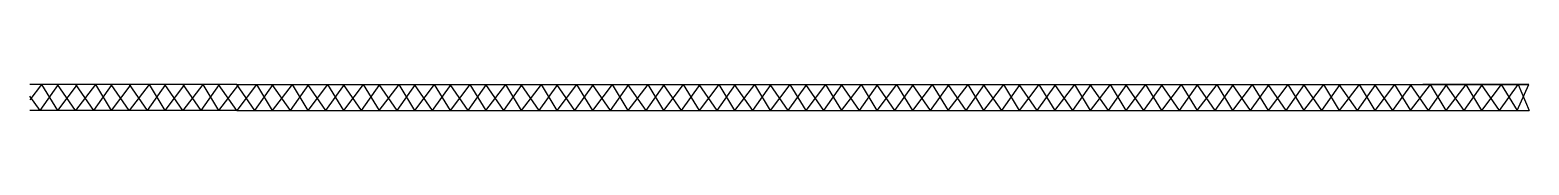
# Model space of a CAD drawing. Header units: millimetres. Extents: x 28040 to 97772, y -4599999986130 to 21571.
# Drawn here: x 67277 to 70177, y -4599999986130 to -4599999986080 of the extents above.
import ezdxf

# ---------------------------------------------------------------- set-up
doc = ezdxf.new("R2010")
doc.units = ezdxf.units.MM
doc.header["$LTSCALE"] = 200
doc.header["$MEASUREMENT"] = 0

msp = doc.modelspace()

# ---------------------------------------------------------------- linework, layer by layer
at = {"linetype": 'Continuous'}
for p, q in [((67677, -4599999986080.1), (67277, -4599999986080.1)), ((70177, -4599999986080.1), (69971.6, -4599999986080.1)), ((67677, -4599999986130.1), (67277, -4599999986130.1))]:
    msp.add_line(p, q, dxfattribs=at)
for p, q in [((67299.6, -4599999986080.1), (67277, -4599999986109.6)), ((67296.4, -4599999986130), (67332.1, -4599999986080.1)), ((67299.6, -4599999986080.1), (67330.3, -4599999986130.1)), ((67368.4, -4599999986080.1), (67330.1, -4599999986130)), ((67365.2, -4599999986130), (67330.3, -4599999986080.1)), ((67403.5, -4599999986080.1), (67365.2, -4599999986130)), ((67400.3, -4599999986130), (67365.4, -4599999986080.1)), ((67400.3, -4599999986130), (67435.9, -4599999986080.1)), ((67403.5, -4599999986080.1), (67434.2, -4599999986130.1)), ((67472.3, -4599999986080.1), (67434, -4599999986130)), ((67469.1, -4599999986130), (67434.2, -4599999986080.1)), ((67507.4, -4599999986080.1), (67469.1, -4599999986130)), ((67504.2, -4599999986130), (67469.3, -4599999986080.1)), ((67504.2, -4599999986130), (67539.8, -4599999986080.1)), ((67507.4, -4599999986080.1), (67538.1, -4599999986130.1)), ((67576.2, -4599999986080.1), (67537.9, -4599999986130)), ((67573, -4599999986130), (67538.1, -4599999986080.1)), ((67611.3, -4599999986080.1), (67573, -4599999986130)), ((67608.1, -4599999986130), (67573.1, -4599999986080.1)), ((67608.1, -4599999986130), (67643.7, -4599999986080.1)), ((67611.3, -4599999986080.1), (67642, -4599999986130.1)), ((67680.1, -4599999986080.1), (67641.8, -4599999986130)), ((67676.9, -4599999986130), (67642, -4599999986080.1)), ((67715.2, -4599999986080.1), (67676.9, -4599999986130)), ((67677, -4599999986080.1), (70177, -4599999986080.1)), ((67712, -4599999986130), (67677, -4599999986080.1)), ((67712, -4599999986130), (67747.6, -4599999986080.1)), ((67715.2, -4599999986080.1), (67745.8, -4599999986130.1)), ((67784, -4599999986080.1), (67745.7, -4599999986130)), ((67780.8, -4599999986130), (67745.8, -4599999986080.1)), ((67780.8, -4599999986130), (67816.4, -4599999986080.1)), ((67784, -4599999986080.1), (67814.7, -4599999986130.1)), ((67852.8, -4599999986080.1), (67814.5, -4599999986130)), ((67849.6, -4599999986130), (67814.7, -4599999986080.1)), ((67849.6, -4599999986130), (67885.2, -4599999986080.1)), ((67852.8, -4599999986080.1), (67883.5, -4599999986130.1)), ((67921.6, -4599999986080.1), (67883.3, -4599999986130)), ((67918.4, -4599999986130), (67883.5, -4599999986080.1)), ((67918.4, -4599999986130), (67954.1, -4599999986080.1)), ((67921.6, -4599999986080.1), (67952.3, -4599999986130.1)), ((67990.4, -4599999986080.1), (67952.1, -4599999986130)), ((67987.2, -4599999986130), (67952.3, -4599999986080.1)), ((67987.2, -4599999986130), (68022.9, -4599999986080.1)), ((67990.4, -4599999986080.1), (68021.1, -4599999986130.1)), ((68059.2, -4599999986080.1), (68020.9, -4599999986130)), ((68056, -4599999986130), (68021.1, -4599999986080.1)), ((68056, -4599999986130), (68091.7, -4599999986080.1)), ((68059.2, -4599999986080.1), (68089.9, -4599999986130.1)), ((68128.1, -4599999986080.1), (68089.7, -4599999986130)), ((68124.8, -4599999986130), (68089.9, -4599999986080.1)), ((68124.8, -4599999986130), (68160.5, -4599999986080.1)), ((68128.1, -4599999986080.1), (68158.7, -4599999986130.1)), ((68196.9, -4599999986080.1), (68158.5, -4599999986130)), ((68193.6, -4599999986130), (68158.7, -4599999986080.1)), ((68193.6, -4599999986130), (68229.3, -4599999986080.1)), ((68196.9, -4599999986080.1), (68227.5, -4599999986130.1)), ((68265.7, -4599999986080.1), (68227.3, -4599999986130)), ((68262.4, -4599999986130), (68227.5, -4599999986080.1)), ((68262.4, -4599999986130), (68298.1, -4599999986080.1)), ((68265.7, -4599999986080.1), (68296.3, -4599999986130.1)), ((68334.5, -4599999986080.1), (68296.1, -4599999986130)), ((68331.2, -4599999986130), (68296.3, -4599999986080.1)), ((68331.2, -4599999986130), (68366.9, -4599999986080.1)), ((68334.5, -4599999986080.1), (68365.1, -4599999986130.1)), ((68403.3, -4599999986080.1), (68365, -4599999986130)), ((68400, -4599999986130), (68365.1, -4599999986080.1)), ((68400, -4599999986130), (68435.7, -4599999986080.1)), ((68403.3, -4599999986080.1), (68433.9, -4599999986130.1)), ((68472.1, -4599999986080.1), (68433.8, -4599999986130)), ((68468.8, -4599999986130), (68433.9, -4599999986080.1)), ((68468.8, -4599999986130), (68504.5, -4599999986080.1)), ((68472.1, -4599999986080.1), (68502.7, -4599999986130.1)), ((68540.9, -4599999986080.1), (68502.6, -4599999986130)), ((68537.7, -4599999986130), (68502.7, -4599999986080.1)), ((68537.7, -4599999986130), (68573.3, -4599999986080.1)), ((68540.9, -4599999986080.1), (68571.5, -4599999986130.1)), ((68609.7, -4599999986080.1), (68571.4, -4599999986130)), ((68606.5, -4599999986130), (68571.5, -4599999986080.1)), ((68606.5, -4599999986130), (68642.1, -4599999986080.1)), ((68609.7, -4599999986080.1), (68640.3, -4599999986130.1)), ((68678.5, -4599999986080.1), (68640.2, -4599999986130)), ((68675.3, -4599999986130), (68640.3, -4599999986080.1)), ((68675.3, -4599999986130), (68710.9, -4599999986080.1)), ((68678.5, -4599999986080.1), (68709.2, -4599999986130.1)), ((68747.3, -4599999986080.1), (68709, -4599999986130)), ((68744.1, -4599999986130), (68709.2, -4599999986080.1)), ((68744.1, -4599999986130), (68779.7, -4599999986080.1)), ((68747.3, -4599999986080.1), (68778, -4599999986130.1)), ((68816.1, -4599999986080.1), (68777.8, -4599999986130)), ((68812.9, -4599999986130), (68778, -4599999986080.1)), ((68812.9, -4599999986130), (68848.5, -4599999986080.1)), ((68816.1, -4599999986080.1), (68846.8, -4599999986130.1)), ((68884.9, -4599999986080.1), (68846.6, -4599999986130)), ((68881.7, -4599999986130), (68846.8, -4599999986080.1)), ((68881.7, -4599999986130), (68917.4, -4599999986080.1)), ((68884.9, -4599999986080.1), (68915.6, -4599999986130.1)), ((68953.7, -4599999986080.1), (68915.4, -4599999986130)), ((68950.5, -4599999986130), (68915.6, -4599999986080.1)), ((68950.5, -4599999986130), (68986.2, -4599999986080.1)), ((68953.7, -4599999986080.1), (68984.4, -4599999986130.1)), ((69022.6, -4599999986080.1), (68984.2, -4599999986130)), ((69019.3, -4599999986130), (68984.4, -4599999986080.1)), ((69019.3, -4599999986130), (69055, -4599999986080.1)), ((69022.6, -4599999986080.1), (69053.2, -4599999986130.1)), ((69091.4, -4599999986080.1), (69053, -4599999986130)), ((69088.1, -4599999986130), (69053.2, -4599999986080.1)), ((69088.1, -4599999986130), (69123.8, -4599999986080.1)), ((69091.4, -4599999986080.1), (69122, -4599999986130.1)), ((69160.2, -4599999986080.1), (69121.8, -4599999986130)), ((69156.9, -4599999986130), (69122, -4599999986080.1)), ((69156.9, -4599999986130), (69192.6, -4599999986080.1)), ((69160.2, -4599999986080.1), (69190.8, -4599999986130.1)), ((69229, -4599999986080.1), (69190.6, -4599999986130)), ((69225.7, -4599999986130), (69190.8, -4599999986080.1)), ((69225.7, -4599999986130), (69261.4, -4599999986080.1)), ((69229, -4599999986080.1), (69259.6, -4599999986130.1)), ((69297.8, -4599999986080.1), (69259.4, -4599999986130)), ((69294.5, -4599999986130), (69259.6, -4599999986080.1)), ((69294.5, -4599999986130), (69330.2, -4599999986080.1)), ((69297.8, -4599999986080.1), (69328.4, -4599999986130.1)), ((69366.6, -4599999986080.1), (69328.3, -4599999986130)), ((69363.3, -4599999986130), (69328.4, -4599999986080.1)), ((69363.3, -4599999986130), (69399, -4599999986080.1)), ((69366.6, -4599999986080.1), (69397.2, -4599999986130.1)), ((69435.4, -4599999986080.1), (69397.1, -4599999986130)), ((69432.2, -4599999986130), (69397.2, -4599999986080.1)), ((69432.2, -4599999986130), (69467.8, -4599999986080.1)), ((69435.4, -4599999986080.1), (69466, -4599999986130.1)), ((69504.2, -4599999986080.1), (69465.9, -4599999986130)), ((69501, -4599999986130), (69466, -4599999986080.1)), ((69501, -4599999986130), (69536.6, -4599999986080.1)), ((69504.2, -4599999986080.1), (69534.8, -4599999986130.1)), ((69573, -4599999986080.1), (69534.7, -4599999986130)), ((69569.8, -4599999986130), (69534.8, -4599999986080.1)), ((69569.8, -4599999986130), (69605.4, -4599999986080.1)), ((69573, -4599999986080.1), (69603.6, -4599999986130.1)), ((69641.8, -4599999986080.1), (69603.5, -4599999986130)), ((69638.6, -4599999986130), (69603.6, -4599999986080.1)), ((69638.6, -4599999986130), (69674.2, -4599999986080.1)), ((69641.8, -4599999986080.1), (69672.5, -4599999986130.1)), ((69710.6, -4599999986080), (69672.3, -4599999986129.9)), ((69707.4, -4599999986129.9), (69672.5, -4599999986080)), ((69707.4, -4599999986129.9), (69743, -4599999986080)), ((69710.6, -4599999986080), (69741.3, -4599999986130)), ((69779.4, -4599999986080), (69741.1, -4599999986129.9)), ((69776.2, -4599999986129.9), (69741.3, -4599999986080)), ((69776.2, -4599999986129.9), (69811.9, -4599999986080)), ((69779.4, -4599999986080), (69810.1, -4599999986130)), ((69848.2, -4599999986080), (69809.9, -4599999986129.9)), ((69845, -4599999986129.9), (69810.1, -4599999986080)), ((69845, -4599999986129.9), (69880.7, -4599999986080)), ((69848.2, -4599999986080), (69878.9, -4599999986130)), ((69917, -4599999986080), (69878.7, -4599999986129.9)), ((69913.8, -4599999986129.9), (69878.9, -4599999986080)), ((69913.8, -4599999986129.9), (69949.5, -4599999986080)), ((69917, -4599999986080), (69947.7, -4599999986130)), ((69985.9, -4599999986080), (69947.5, -4599999986129.9)), ((69982.6, -4599999986129.9), (69947.7, -4599999986080)), ((69982.6, -4599999986129.9), (70018.3, -4599999986080)), ((69985.9, -4599999986080), (70016.5, -4599999986130)), ((70054.7, -4599999986080), (70016.3, -4599999986129.9)), ((70051.4, -4599999986129.9), (70016.5, -4599999986080)), ((70051.4, -4599999986129.9), (70087.1, -4599999986080)), ((70054.7, -4599999986080), (70085.3, -4599999986130)), ((70123.5, -4599999986080), (70085.1, -4599999986129.9)), ((70120.2, -4599999986129.9), (70085.3, -4599999986080)), ((70120.2, -4599999986129.9), (70155.9, -4599999986080)), ((70123.5, -4599999986080), (70154.1, -4599999986130)), ((70154.1, -4599999986130), (70177, -4599999986080.1)), ((70155.9, -4599999986080), (70177.1, -4599999986130.1)), ((67296.4, -4599999986130), (67277, -4599999986102.3)), ((67677, -4599999986130.1), (70177.1, -4599999986130.1))]:
    msp.add_line(p, q)

doc.saveas('drawing.dxf')
